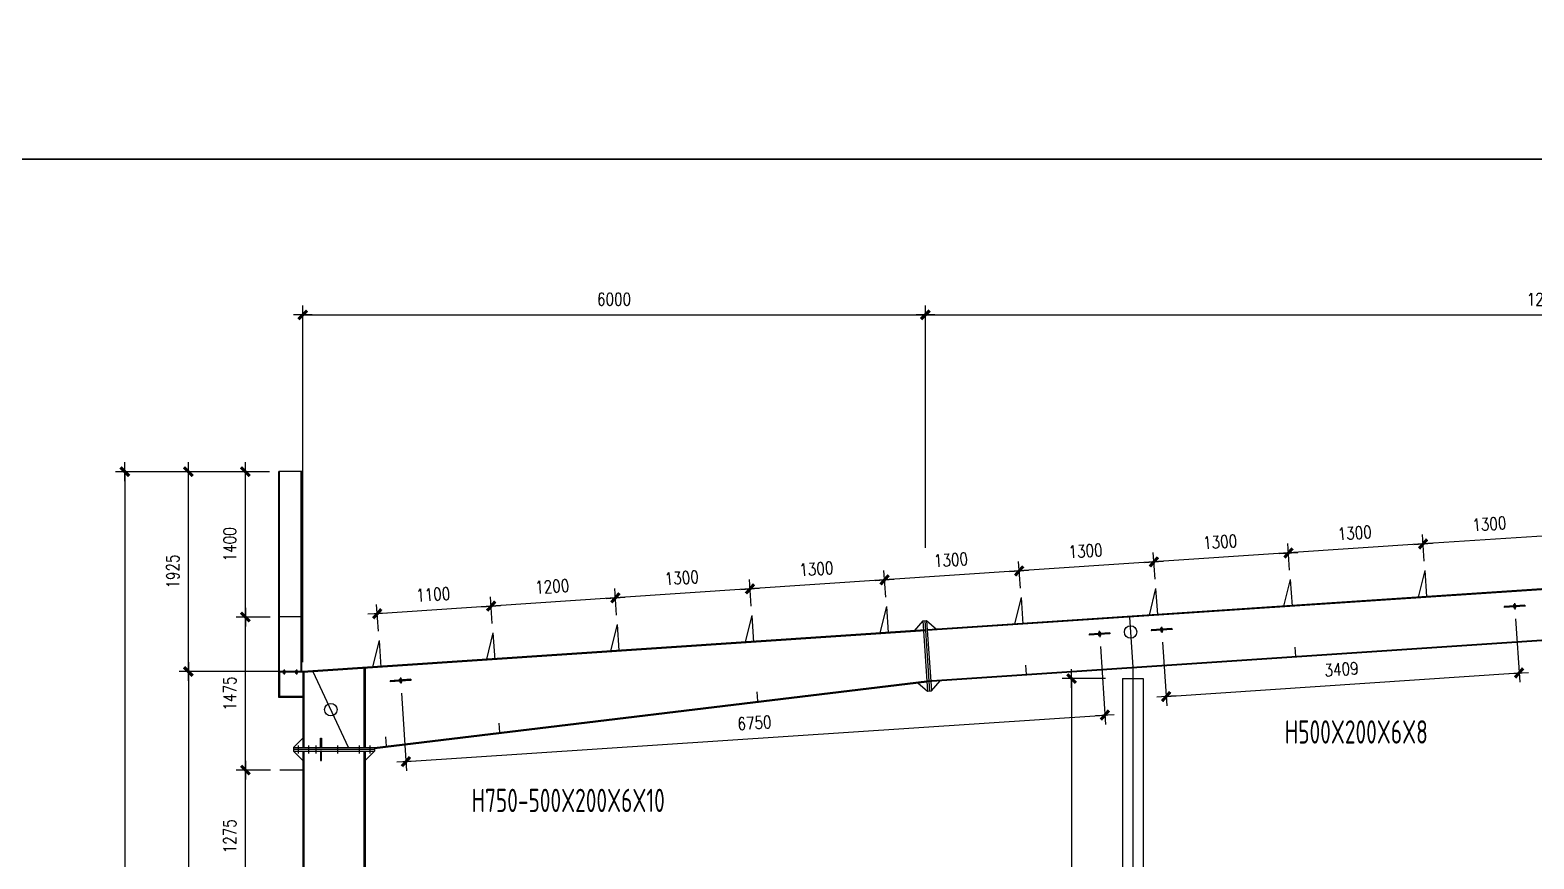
# Model space of a CAD drawing. Header units: millimetres. Extents: x 2451220 to 4527627, y -5186613 to -1639140.
# Drawn here: x 2483137 to 2497628, y -1682182 to -1674198 of the extents above; entities that cross this region are included whole.
import ezdxf

# ---------------------------------------------------------------- set-up
doc = ezdxf.new("R2010")
doc.units = ezdxf.units.MM
doc.header["$LTSCALE"] = 1000
doc.header["$PDMODE"] = 34
doc.styles.add('DIM_FONT', font='simplex.shx', dxfattribs={"width": 0.8, "bigfont": 'hztxt.shx'})
doc.styles.get("Standard").update_dxf_attribs({"font": 'txt', "bigfont": 'gbcbig.shx'})
doc.styles.add('TSSD_Label', font='Tssdeng.shx', dxfattribs={"width": 0.7, "bigfont": 'hztxt.shx'})
doc.dimstyles.get("Standard").update_dxf_attribs({"dimscale": 100, "dimtxt": 3.5, "dimasz": 1, "dimexe": 2.5, "dimexo": 3, "dimgap": 1.5, "dimtad": 1, "dimdec": 0, "dimzin": 0, "dimdsep": 46, "dimtxsty": 'Standard', "dimblk": 'ARCHTICK', "dimcen": 0.09, "dimadec": 0, "dimazin": 0, "dimtfac": 1, "dimtdec": 0, "dimtix": 1, "dimtmove": 2, "dimatfit": 3, "dimldrblk": 'ARCHTICK', "dimfxl": 1, "dimtolj": 1, "dimtzin": 0, "dimarcsym": 0})
doc.dimstyles.new('WGH(1)', dxfattribs={"dimscale": 1.2, "dimtxt": 100, "dimasz": 0.5, "dimexe": 75, "dimexo": 75, "dimgap": 75, "dimtad": 1, "dimdec": 0, "dimzin": 0, "dimdsep": 46, "dimtxsty": 'DIM_FONT', "dimblk1": '_DIMX', "dimblk2": '_DIMX', "dimsah": 1, "dimcen": 0.09, "dimclrd": 3, "dimclre": 3, "dimclrt": 7, "dimadec": 0, "dimazin": 0, "dimtfac": 1, "dimtdec": 0, "dimtix": 1, "dimtmove": 2, "dimatfit": 3, "dimldrblk": '_DIMX', "dimfxl": 1, "dimtolj": 1, "dimtzin": 0, "dimarcsym": 0})

# ---------------------------------------------------------------- blocks, each defined once
blk = doc.blocks.new('_DIMX')
blk.add_line((-150, 0), (150, 0))
at = {"const_width": 50}
blk.add_lwpolyline([(-70, -70), (70, 70)], dxfattribs=at)
blk = doc.blocks.new('*D1508')
at = {"color": 3, "lineweight": -2}
for p, q in [((2485584, -1680377), (2484572, -1680377)), ((2484662, -1680377), (2484662, -1690376)), ((2485674, -1690377), (2484572, -1690377))]:
    blk.add_line(p, q, dxfattribs=at)
at = {"layer": 'Defpoints', "color": 0}
for p in [(2485674, -1680377), (2484662, -1690377), (2485764, -1690377)]:
    blk.add_point(p, dxfattribs=at)
at = {"color": 3, "lineweight": -2, "xscale": 0.6, "yscale": 0.6, "zscale": 0.6}
for p, rotation in [((2484662, -1680377), 90), ((2484662, -1690377), 270)]:
    blk.add_blockref('_DIMX', p, dxfattribs=dict(at, rotation=rotation))
at = {"color": 7, "insert": (2484512, -1685377), "char_height": 120, "attachment_point": 5, "rotation": 90, "style": 'DIM_FONT'}
blk.add_mtext('\\A1;10000', dxfattribs=at)
blk = doc.blocks.new('*D275')
at = {"color": 3, "lineweight": -2}
for p, q in [((2485764, -1680287), (2485764, -1676851)), ((2485765, -1676941), (2491764, -1676941)), ((2491764, -1679187), (2491764, -1676851))]:
    blk.add_line(p, q, dxfattribs=at)
at = {"layer": 'Defpoints', "color": 0}
for p in [(2491764, -1676941), (2491764, -1679277), (2485764, -1680377)]:
    blk.add_point(p, dxfattribs=at)
at = {"color": 3, "lineweight": -2, "xscale": 0.6, "yscale": 0.6, "zscale": 0.6, "rotation": 180}
blk.add_blockref('_DIMX', (2485764, -1676941), dxfattribs=at)
at = {"color": 3, "lineweight": -2, "xscale": 0.6, "yscale": 0.6, "zscale": 0.6}
blk.add_blockref('_DIMX', (2491764, -1676941), dxfattribs=at)
at = {"color": 7, "insert": (2488764, -1676791), "char_height": 120, "attachment_point": 5, "style": 'DIM_FONT'}
blk.add_mtext('\\A1;6000', dxfattribs=at)
blk = doc.blocks.new('*D276')
at = {"color": 3, "lineweight": -2}
for p, q in [((2491764, -1679187), (2491764, -1676851)), ((2491765, -1676941), (2503764, -1676941)), ((2503764, -1678199), (2503764, -1676851))]:
    blk.add_line(p, q, dxfattribs=at)
at = {"layer": 'Defpoints', "color": 0}
for p in [(2503764, -1676941), (2503764, -1678289), (2491764, -1679277)]:
    blk.add_point(p, dxfattribs=at)
at = {"color": 3, "lineweight": -2, "xscale": 0.6, "yscale": 0.6, "zscale": 0.6, "rotation": 180}
blk.add_blockref('_DIMX', (2491764, -1676941), dxfattribs=at)
at = {"color": 3, "lineweight": -2, "xscale": 0.6, "yscale": 0.6, "zscale": 0.6}
blk.add_blockref('_DIMX', (2503764, -1676941), dxfattribs=at)
at = {"color": 7, "insert": (2497764, -1676791), "char_height": 120, "attachment_point": 5, "style": 'DIM_FONT'}
blk.add_mtext('\\A1;12000', dxfattribs=at)
blk = doc.blocks.new('*D1510')
at = {"color": 3, "lineweight": -2}
for p, q in [((2493499, -1680444), (2493083, -1680444)), ((2493173, -1680445), (2493173, -1690376)), ((2493674, -1690377), (2493083, -1690377))]:
    blk.add_line(p, q, dxfattribs=at)
at = {"layer": 'Defpoints', "color": 0}
for p in [(2493589, -1680444), (2493173, -1690377), (2493764, -1690377)]:
    blk.add_point(p, dxfattribs=at)
at = {"color": 3, "lineweight": -2, "xscale": 0.6, "yscale": 0.6, "zscale": 0.6}
for p, rotation in [((2493173, -1680444), 90), ((2493173, -1690377), 270)]:
    blk.add_blockref('_DIMX', p, dxfattribs=dict(at, rotation=rotation))
at = {"color": 7, "insert": (2493023, -1685410), "char_height": 120, "attachment_point": 5, "rotation": 90, "style": 'DIM_FONT'}
blk.add_mtext('\\A1;9932', dxfattribs=at)
blk = doc.blocks.new('*D1587')
at = {"color": 3, "lineweight": -2}
for p, q in [((2497868, -1679229), (2497851, -1678972)), ((2496571, -1679315), (2496554, -1679058)), ((2497856, -1679062), (2496560, -1679148))]:
    blk.add_line(p, q, dxfattribs=at)
at = {"layer": 'Defpoints', "color": 0}
for p in [(2496560, -1679148), (2496577, -1679405), (2497874, -1679319)]:
    blk.add_point(p, dxfattribs=at)
at = {"color": 3, "lineweight": -2, "xscale": 0.6, "yscale": 0.6, "zscale": 0.6}
for p, rotation in [((2496560, -1679148), 183.8140748236418), ((2497857, -1679062), 3.814074823641809)]:
    blk.add_blockref('_DIMX', p, dxfattribs=dict(at, rotation=rotation))
at = {"color": 7, "insert": (2497198, -1678955), "char_height": 120, "attachment_point": 5, "rotation": 3.8141, "style": 'DIM_FONT'}
blk.add_mtext('\\A1;1300', dxfattribs=at)
blk = doc.blocks.new('*D1588')
at = {"color": 3, "lineweight": -2}
for p, q in [((2496571, -1679315), (2496554, -1679058)), ((2495274, -1679402), (2495257, -1679145)), ((2496559, -1679148), (2495263, -1679235))]:
    blk.add_line(p, q, dxfattribs=at)
at = {"layer": 'Defpoints', "color": 0}
for p in [(2495263, -1679235), (2496577, -1679405), (2495280, -1679492)]:
    blk.add_point(p, dxfattribs=at)
at = {"color": 3, "lineweight": -2, "xscale": 0.6, "yscale": 0.6, "zscale": 0.6}
for p, rotation in [((2496560, -1679148), 3.814074823641809), ((2495263, -1679235), 183.8140748236418)]:
    blk.add_blockref('_DIMX', p, dxfattribs=dict(at, rotation=rotation))
at = {"color": 7, "insert": (2495901, -1679042), "char_height": 120, "attachment_point": 5, "rotation": 3.8141, "style": 'DIM_FONT'}
blk.add_mtext('\\A1;1300', dxfattribs=at)
blk = doc.blocks.new('*D1589')
at = {"color": 3, "lineweight": -2}
for p, q in [((2493977, -1679488), (2493960, -1679231)), ((2495262, -1679235), (2493966, -1679321)), ((2495274, -1679402), (2495257, -1679145))]:
    blk.add_line(p, q, dxfattribs=at)
at = {"layer": 'Defpoints', "color": 0}
for p in [(2493966, -1679321), (2495280, -1679492), (2493983, -1679578)]:
    blk.add_point(p, dxfattribs=at)
at = {"color": 3, "lineweight": -2, "xscale": 0.6, "yscale": 0.6, "zscale": 0.6}
for p, rotation in [((2493966, -1679321), 183.8140748236418), ((2495263, -1679235), 3.814074823641809)]:
    blk.add_blockref('_DIMX', p, dxfattribs=dict(at, rotation=rotation))
at = {"color": 7, "insert": (2494604, -1679128), "char_height": 120, "attachment_point": 5, "rotation": 3.8141, "style": 'DIM_FONT'}
blk.add_mtext('\\A1;1300', dxfattribs=at)
blk = doc.blocks.new('*D1590')
at = {"color": 3, "lineweight": -2}
for p, q in [((2493977, -1679488), (2493960, -1679231)), ((2492680, -1679575), (2492662, -1679318)), ((2493965, -1679321), (2492669, -1679408))]:
    blk.add_line(p, q, dxfattribs=at)
at = {"layer": 'Defpoints', "color": 0}
for p in [(2492668, -1679408), (2492686, -1679665), (2493983, -1679578)]:
    blk.add_point(p, dxfattribs=at)
at = {"color": 3, "lineweight": -2, "xscale": 0.6, "yscale": 0.6, "zscale": 0.6}
for p, rotation in [((2493966, -1679321), 3.814074823641809), ((2492668, -1679408), 183.8140748236418)]:
    blk.add_blockref('_DIMX', p, dxfattribs=dict(at, rotation=rotation))
at = {"color": 7, "insert": (2493307, -1679215), "char_height": 120, "attachment_point": 5, "rotation": 3.8141, "style": 'DIM_FONT'}
blk.add_mtext('\\A1;1300', dxfattribs=at)
blk = doc.blocks.new('*D1591')
at = {"color": 3, "lineweight": -2}
for p, q in [((2491382, -1679661), (2491365, -1679404)), ((2492668, -1679408), (2491372, -1679494)), ((2492680, -1679575), (2492662, -1679318))]:
    blk.add_line(p, q, dxfattribs=at)
at = {"layer": 'Defpoints', "color": 0}
for p in [(2491371, -1679494), (2492686, -1679665), (2491388, -1679751)]:
    blk.add_point(p, dxfattribs=at)
at = {"color": 3, "lineweight": -2, "xscale": 0.6, "yscale": 0.6, "zscale": 0.6}
for p, rotation in [((2492668, -1679408), 3.814074823641809), ((2491371, -1679494), 183.8140748236418)]:
    blk.add_blockref('_DIMX', p, dxfattribs=dict(at, rotation=rotation))
at = {"color": 7, "insert": (2492010, -1679301), "char_height": 120, "attachment_point": 5, "rotation": 3.8141, "style": 'DIM_FONT'}
blk.add_mtext('\\A1;1300', dxfattribs=at)
blk = doc.blocks.new('*D1592')
at = {"color": 3, "lineweight": -2}
for p, q in [((2491382, -1679661), (2491365, -1679404)), ((2490085, -1679748), (2490068, -1679491)), ((2491371, -1679494), (2490075, -1679580))]:
    blk.add_line(p, q, dxfattribs=at)
at = {"layer": 'Defpoints', "color": 0}
for p in [(2490074, -1679581), (2490091, -1679837), (2491388, -1679751)]:
    blk.add_point(p, dxfattribs=at)
at = {"color": 3, "lineweight": -2, "xscale": 0.6, "yscale": 0.6, "zscale": 0.6}
for p, rotation in [((2490074, -1679581), 183.8140748236418), ((2491371, -1679494), 3.814074823641809)]:
    blk.add_blockref('_DIMX', p, dxfattribs=dict(at, rotation=rotation))
at = {"color": 7, "insert": (2490713, -1679388), "char_height": 120, "attachment_point": 5, "rotation": 3.8141, "style": 'DIM_FONT'}
blk.add_mtext('\\A1;1300', dxfattribs=at)
blk = doc.blocks.new('*D1593')
at = {"color": 3, "lineweight": -2}
for p, q in [((2490085, -1679748), (2490068, -1679491)), ((2488788, -1679834), (2488771, -1679577)), ((2490074, -1679581), (2488778, -1679667))]:
    blk.add_line(p, q, dxfattribs=at)
at = {"layer": 'Defpoints', "color": 0}
for p in [(2488777, -1679667), (2490091, -1679837), (2488794, -1679924)]:
    blk.add_point(p, dxfattribs=at)
at = {"color": 3, "lineweight": -2, "xscale": 0.6, "yscale": 0.6, "zscale": 0.6}
for p, rotation in [((2490074, -1679581), 3.814074823641809), ((2488777, -1679667), 183.8140748236418)]:
    blk.add_blockref('_DIMX', p, dxfattribs=dict(at, rotation=rotation))
at = {"color": 7, "insert": (2489416, -1679474), "char_height": 120, "attachment_point": 5, "rotation": 3.8141, "style": 'DIM_FONT'}
blk.add_mtext('\\A1;1300', dxfattribs=at)
blk = doc.blocks.new('*D1594')
at = {"color": 3, "lineweight": -2}
for p, q in [((2487591, -1679914), (2487574, -1679657)), ((2488776, -1679667), (2487580, -1679747)), ((2488788, -1679834), (2488771, -1679577))]:
    blk.add_line(p, q, dxfattribs=at)
at = {"layer": 'Defpoints', "color": 0}
for p in [(2487580, -1679747), (2488794, -1679924), (2487597, -1680004)]:
    blk.add_point(p, dxfattribs=at)
at = {"color": 3, "lineweight": -2, "xscale": 0.6, "yscale": 0.6, "zscale": 0.6}
for p, rotation in [((2487580, -1679747), 183.8140748236418), ((2488777, -1679667), 3.814074823641809)]:
    blk.add_blockref('_DIMX', p, dxfattribs=dict(at, rotation=rotation))
at = {"color": 7, "insert": (2488168, -1679557), "char_height": 120, "attachment_point": 5, "rotation": 3.8141, "style": 'DIM_FONT'}
blk.add_mtext('\\A1;1200', dxfattribs=at)
blk = doc.blocks.new('*D1595')
at = {"color": 3, "lineweight": -2}
for p, q in [((2487591, -1679914), (2487574, -1679657)), ((2486493, -1679987), (2486476, -1679730)), ((2487579, -1679747), (2486483, -1679820))]:
    blk.add_line(p, q, dxfattribs=at)
at = {"layer": 'Defpoints', "color": 0}
for p in [(2486482, -1679820), (2486499, -1680077), (2487597, -1680004)]:
    blk.add_point(p, dxfattribs=at)
at = {"color": 3, "lineweight": -2, "xscale": 0.6, "yscale": 0.6, "zscale": 0.6}
for p, rotation in [((2487580, -1679747), 3.814074823641809), ((2486482, -1679820), 183.8140748236418)]:
    blk.add_blockref('_DIMX', p, dxfattribs=dict(at, rotation=rotation))
at = {"color": 7, "insert": (2487021, -1679634), "char_height": 120, "attachment_point": 5, "rotation": 3.8141, "style": 'DIM_FONT'}
blk.add_mtext('\\A1;1100', dxfattribs=at)
blk = doc.blocks.new('*D1596')
at = {"color": 3, "lineweight": -2}
for p, q in [((2485444, -1678452), (2485121, -1678452)), ((2485211, -1679851), (2485211, -1678452)), ((2485450, -1679852), (2485121, -1679852))]:
    blk.add_line(p, q, dxfattribs=at)
at = {"layer": 'Defpoints', "color": 0}
for p in [(2485211, -1678452), (2485534, -1678452), (2485540, -1679852)]:
    blk.add_point(p, dxfattribs=at)
at = {"color": 3, "lineweight": -2, "xscale": 0.6, "yscale": 0.6, "zscale": 0.6}
for p, rotation in [((2485211, -1678452), 90), ((2485211, -1679852), 270)]:
    blk.add_blockref('_DIMX', p, dxfattribs=dict(at, rotation=rotation))
at = {"color": 7, "insert": (2485061, -1679152), "char_height": 120, "attachment_point": 5, "rotation": 90, "style": 'DIM_FONT'}
blk.add_mtext('\\A1;1400', dxfattribs=at)
blk = doc.blocks.new('*D1601')
at = {"color": 3, "lineweight": -2}
for p, q in [((2485454, -1681327), (2485121, -1681327)), ((2485211, -1682601), (2485211, -1681327)), ((2485454, -1682602), (2485121, -1682602))]:
    blk.add_line(p, q, dxfattribs=at)
at = {"layer": 'Defpoints', "color": 0}
for p in [(2485211, -1681327), (2485544, -1681327), (2485544, -1682602)]:
    blk.add_point(p, dxfattribs=at)
at = {"color": 3, "lineweight": -2, "xscale": 0.6, "yscale": 0.6, "zscale": 0.6}
for p, rotation in [((2485211, -1681327), 90), ((2485211, -1682602), 270)]:
    blk.add_blockref('_DIMX', p, dxfattribs=dict(at, rotation=rotation))
at = {"color": 7, "insert": (2485061, -1681964), "char_height": 120, "attachment_point": 5, "rotation": 90, "style": 'DIM_FONT'}
blk.add_mtext('\\A1;1275', dxfattribs=at)
blk = doc.blocks.new('*D292')
at = {"color": 3, "lineweight": -2}
for p, q in [((2485450, -1679852), (2485121, -1679852)), ((2485211, -1681326), (2485211, -1679852)), ((2485364, -1681327), (2485121, -1681327))]:
    blk.add_line(p, q, dxfattribs=at)
at = {"layer": 'Defpoints', "color": 0}
for p in [(2485211, -1679852), (2485540, -1679852), (2485454, -1681327)]:
    blk.add_point(p, dxfattribs=at)
at = {"color": 3, "lineweight": -2, "xscale": 0.6, "yscale": 0.6, "zscale": 0.6}
for p, rotation in [((2485211, -1679852), 90), ((2485211, -1681327), 270)]:
    blk.add_blockref('_DIMX', p, dxfattribs=dict(at, rotation=rotation))
at = {"color": 7, "insert": (2485061, -1680589), "char_height": 120, "attachment_point": 5, "rotation": 90, "style": 'DIM_FONT'}
blk.add_mtext('\\A1;1475', dxfattribs=at)
blk = doc.blocks.new('*D293')
at = {"color": 3, "lineweight": -2}
for p, q in [((2485193, -1678452), (2484572, -1678452)), ((2484662, -1680376), (2484662, -1678452)), ((2485121, -1680377), (2484572, -1680377))]:
    blk.add_line(p, q, dxfattribs=at)
at = {"layer": 'Defpoints', "color": 0}
for p in [(2484662, -1678452), (2485283, -1678452), (2485211, -1680377)]:
    blk.add_point(p, dxfattribs=at)
at = {"color": 3, "lineweight": -2, "xscale": 0.6, "yscale": 0.6, "zscale": 0.6}
for p, rotation in [((2484662, -1678452), 90), ((2484662, -1680377), 270)]:
    blk.add_blockref('_DIMX', p, dxfattribs=dict(at, rotation=rotation))
at = {"color": 7, "insert": (2484512, -1679414), "char_height": 120, "attachment_point": 5, "rotation": 90, "style": 'DIM_FONT'}
blk.add_mtext('\\A1;1925', dxfattribs=at)
blk = doc.blocks.new('*D294')
at = {"color": 3, "lineweight": -2}
for p, q in [((2484792, -1678452), (2483960, -1678452)), ((2484050, -1678452), (2484050, -1690376)), ((2484792, -1690377), (2483960, -1690377))]:
    blk.add_line(p, q, dxfattribs=at)
at = {"layer": 'Defpoints', "color": 0}
for p in [(2484882, -1678452), (2484050, -1690377), (2484882, -1690377)]:
    blk.add_point(p, dxfattribs=at)
at = {"color": 3, "lineweight": -2, "xscale": 0.6, "yscale": 0.6, "zscale": 0.6}
for p, rotation in [((2484050, -1678452), 90), ((2484050, -1690377), 270)]:
    blk.add_blockref('_DIMX', p, dxfattribs=dict(at, rotation=rotation))
at = {"color": 7, "insert": (2483900, -1684414), "char_height": 120, "attachment_point": 5, "rotation": 90, "style": 'DIM_FONT'}
blk.add_mtext('\\A1;11925', dxfattribs=at)
blk = doc.blocks.new('*D1614')
at = {"color": 3, "lineweight": -2}
for p, q in [((2497450, -1679868), (2497491, -1680481)), ((2494049, -1680095), (2494090, -1680707)), ((2494084, -1680618), (2497484, -1680391))]:
    blk.add_line(p, q, dxfattribs=at)
at = {"layer": 'Defpoints', "color": 0}
for p in [(2497444, -1679778), (2494043, -1680005), (2497485, -1680391)]:
    blk.add_point(p, dxfattribs=at)
at = {"color": 3, "lineweight": -2, "xscale": 0.6, "yscale": 0.6, "zscale": 0.6}
for p, rotation in [((2497485, -1680391), 3.814074834275772), ((2494084, -1680618), 183.8140748342758)]:
    blk.add_blockref('_DIMX', p, dxfattribs=dict(at, rotation=rotation))
at = {"color": 7, "insert": (2495774, -1680355), "char_height": 120, "attachment_point": 5, "rotation": 3.8141, "style": 'DIM_FONT'}
blk.add_mtext('\\A1;3409', dxfattribs=at)
blk = doc.blocks.new('*D1617')
at = {"color": 3, "lineweight": -2}
for p, q in [((2493450, -1680135), (2493500, -1680886)), ((2486715, -1680584), (2486765, -1681335)), ((2486760, -1681245), (2493494, -1680796))]:
    blk.add_line(p, q, dxfattribs=at)
at = {"layer": 'Defpoints', "color": 0}
for p in [(2493444, -1680045), (2486709, -1680494), (2493494, -1680796)]:
    blk.add_point(p, dxfattribs=at)
at = {"color": 3, "lineweight": -2, "xscale": 0.6, "yscale": 0.6, "zscale": 0.6}
for p, rotation in [((2493494, -1680796), 3.814074834316648), ((2486759, -1681245), 183.8140748343166)]:
    blk.add_blockref('_DIMX', p, dxfattribs=dict(at, rotation=rotation))
at = {"color": 7, "insert": (2490117, -1680871), "char_height": 120, "attachment_point": 5, "rotation": 3.8141, "style": 'DIM_FONT'}
blk.add_mtext('\\A1;6750', dxfattribs=at)

msp = doc.modelspace()

# ---------------------------------------------------------------- linework, layer by layer
for p, q in [((2485754.3, -1678451.5), (2485534.3, -1678451.5)), ((2485534.3, -1680376.5), (2485534.3, -1678451.5)), ((2485540.3, -1680376.5), (2485540.3, -1678451.5)), ((2485748.3, -1680376.5), (2485748.3, -1678451.5)), ((2485754.3, -1680376.5), (2485754.3, -1678451.5)), ((2503764.3, -1679176.5), (2491782.3, -1679975.3)), ((2503764.8, -1679184.5), (2491782.8, -1679983.3)), ((2496576.9, -1679405.1), (2496513.7, -1679659.9)), ((2496576.9, -1679405.1), (2496593.5, -1679654.6)), ((2495279.8, -1679491.6), (2495216.6, -1679746.4)), ((2495279.8, -1679491.6), (2495297, -1679749)), ((2503815, -1679666.2), (2491779.1, -1680468.6)), ((2503815.5, -1679674.2), (2491779.6, -1680476.6)), ((2492685.6, -1679664.5), (2492622.4, -1679919.3)), ((2492685.6, -1679664.5), (2492702.7, -1679922)), ((2493982.7, -1679578.1), (2493919.5, -1679832.8)), ((2493982.7, -1679578.1), (2493999.3, -1679827.5)), ((2485748.3, -1679851.5), (2485540.3, -1679851.5)), ((2490091.3, -1679837.5), (2490028.1, -1680092.3)), ((2490091.3, -1679837.5), (2490108.6, -1680096.9)), ((2491388.4, -1679751), (2491325.2, -1680005.8)), ((2491388.4, -1679751), (2491405.1, -1680000.5)), ((2493732.1, -1679853.3), (2493764.3, -1680336.3)), ((2497342.1, -1679750), (2497342.8, -1679760)), ((2497440.2, -1679718.4), (2497444.2, -1679778.2)), ((2491764.3, -1679976.5), (2485764.3, -1680376.5)), ((2491765, -1679986.5), (2485765, -1680386.5)), ((2488794.2, -1679924), (2488731, -1680178.7)), ((2488794.2, -1679924), (2488810.8, -1680173.4)), ((2491740.4, -1679887.9), (2491656.6, -1679983.7)), ((2491740.4, -1679887.9), (2491776.3, -1679885.5)), ((2491740.4, -1679887.9), (2491785.6, -1680566.4)), ((2491746.4, -1679977.7), (2491764.3, -1679976.5)), ((2491758.3, -1679886.7), (2491803.6, -1680565.2)), ((2491776.3, -1679885.5), (2491821.5, -1680564)), ((2491776.3, -1679885.5), (2491872.1, -1679969.3)), ((2493440.2, -1679985), (2493444.2, -1680044.9)), ((2493940.8, -1679976.7), (2493941.5, -1679986.7)), ((2494038.9, -1679945.1), (2494042.9, -1680005)), ((2486499.3, -1680077), (2486436.1, -1680331.7)), ((2486499.3, -1680077), (2486516.6, -1680336.4)), ((2487596.9, -1680003.8), (2487533.7, -1680258.6)), ((2487596.9, -1680003.8), (2487614.1, -1680263.2)), ((2493342.1, -1680016.6), (2493342.8, -1680026.6)), ((2495323.2, -1680142.1), (2495329.2, -1680231.9)), ((2485764.3, -1680376.5), (2485534.3, -1680376.5)), ((2485534.3, -1680626.5), (2485534.3, -1680376.5)), ((2485764.3, -1680384.5), (2485534.3, -1680384.5)), ((2485542.3, -1680618.5), (2485542.3, -1680384.5)), ((2485584.3, -1680357.5), (2485584.3, -1680406)), ((2485704.3, -1680357.5), (2485704.3, -1680406)), ((2485764.3, -1680376.5), (2485764.3, -1681108.5)), ((2485774.3, -1680376.5), (2485774.3, -1681108.5)), ((2486204.3, -1681108.5), (2485864.3, -1680379.9)), ((2486354.3, -1680346.5), (2486354.3, -1681108.5)), ((2486364.3, -1680346.5), (2486364.3, -1681108.5)), ((2486705.2, -1680434), (2486709.2, -1680493.9)), ((2486705.2, -1680434), (2486709.2, -1680493.9)), ((2492728.9, -1680315.1), (2492734.9, -1680404.9)), ((2493764.3, -1680336.3), (2493764.3, -1690376.5)), ((2486454.3, -1681108.5), (2491778.4, -1680466.7)), ((2486454.3, -1681118.5), (2491779.6, -1680476.6)), ((2486607.1, -1680465.6), (2486607.7, -1680475.6)), ((2490140.4, -1680573.5), (2490146.4, -1680663.4)), ((2491690.1, -1680487.4), (2491785.6, -1680566.4)), ((2491785.6, -1680566.4), (2491821.5, -1680564)), ((2491821.5, -1680564), (2491905.3, -1680468.2)), ((2493664.3, -1680444.3), (2493664.3, -1690376.5)), ((2493664.3, -1680444.3), (2493864.3, -1680444.3)), ((2493864.3, -1680444.3), (2493864.3, -1690376.5)), ((2485764.3, -1680618.5), (2485534.3, -1680618.5)), ((2485764.3, -1680626.5), (2485534.3, -1680626.5)), ((2486561.2, -1681005), (2486567.2, -1681094.9)), ((2487654.8, -1680873.1), (2487660.8, -1680963.1)), ((2485674.3, -1681108.5), (2485764.3, -1681018.5)), ((2485674.3, -1681144.5), (2485764.3, -1681234.5)), ((2485764.3, -1681144.5), (2485764.3, -1690376.5)), ((2485774.3, -1681144.5), (2485774.3, -1690376.5)), ((2485934.3, -1681108.5), (2485934.3, -1681018.5)), ((2485934.3, -1681018.5), (2485944.3, -1681018.5)), ((2485944.3, -1681108.5), (2485944.3, -1681018.5)), ((2486354.3, -1681144.5), (2486354.3, -1690376.5)), ((2486364.3, -1681144.5), (2486364.3, -1690376.5)), ((2486454.3, -1681144.5), (2486364.3, -1681234.5)), ((2485764.3, -1681326.5), (2485544.3, -1681326.5))]:
    msp.add_line(p, q)
at = {"color": 2}
for p, q in [((2497541.7, -1679736.7), (2497342.1, -1679750)), ((2497542, -1679741.7), (2497342.4, -1679755)), ((2497542.3, -1679746.7), (2497342.8, -1679760)), ((2497541.7, -1679736.7), (2497542.3, -1679746.7)), ((2493541.7, -1680003.3), (2493342.1, -1680016.6)), ((2493541.7, -1680003.3), (2493542.3, -1680013.3)), ((2494140.3, -1679963.4), (2493940.8, -1679976.7)), ((2494140.7, -1679968.4), (2493941.1, -1679981.7)), ((2494141, -1679973.4), (2493941.5, -1679986.7)), ((2494140.3, -1679963.4), (2494141, -1679973.4)), ((2493542, -1680008.3), (2493342.4, -1680021.6)), ((2493542.3, -1680013.3), (2493342.8, -1680026.6)), ((2486806.6, -1680452.3), (2486607.1, -1680465.6)), ((2486807, -1680457.3), (2486607.4, -1680470.6)), ((2486807.3, -1680462.3), (2486607.7, -1680475.6)), ((2486806.6, -1680452.3), (2486807.3, -1680462.3)), ((2485674.3, -1681108.5), (2485674.3, -1681144.5)), ((2485674.3, -1681108.5), (2486454.3, -1681108.5)), ((2485674.3, -1681126.5), (2486454.3, -1681126.5)), ((2485674.3, -1681144.5), (2486454.3, -1681144.5)), ((2485719.3, -1681089.2), (2485719.3, -1681165.4)), ((2485819.3, -1681089.2), (2485819.3, -1681165.4)), ((2485889.3, -1681089.2), (2485889.3, -1681165.4)), ((2486099.3, -1681089.2), (2486099.3, -1681165.4)), ((2486309.3, -1681089.2), (2486309.3, -1681165.4)), ((2486409.3, -1681089.2), (2486409.3, -1681165.4)), ((2486454.3, -1681108.5), (2486454.3, -1681144.5))]:
    msp.add_line(p, q, dxfattribs=at)
for points in [[(2482202.1, -1657697.8), (2537948.3, -1657697.8), (2537948.3, -1675441.9), (2482202.1, -1675441.9)], [(2482202.1, -1675441.9), (2537951.1, -1675441.9), (2537951.1, -1695634.7), (2482202.1, -1695634.7)], [(2485578.8, -1680366.2), (2485590.3, -1680366.2), (2485590.3, -1680396.6), (2485578.8, -1680396.6)], [(2485698.8, -1680366.2), (2485710.3, -1680366.2), (2485710.3, -1680396.6), (2485698.8, -1680396.6)], [(2485934.3, -1681018.5), (2485944.3, -1681018.5), (2485944.3, -1681108.5), (2485934.3, -1681108.5)], [(2485934.3, -1681234.5), (2485944.3, -1681234.5), (2485944.3, -1681144.5), (2485934.3, -1681144.5)]]:
    msp.add_lwpolyline(points, close=True)
for points in [[(2497431.3, -1679734), (2497433.2, -1679763.9), (2497453.2, -1679762.6), (2497451.2, -1679732.7), (2497431.3, -1679734)], [(2493431.3, -1680000.7), (2493433.2, -1680030.6), (2493453.2, -1680029.3), (2493451.2, -1679999.3), (2493431.3, -1680000.7)], [(2494029.9, -1679960.8), (2494031.9, -1679990.7), (2494051.9, -1679989.4), (2494049.9, -1679959.4), (2494029.9, -1679960.8)], [(2486696.2, -1680449.7), (2486698.2, -1680479.6), (2486718.2, -1680478.3), (2486716.2, -1680448.4), (2486696.2, -1680449.7)]]:
    msp.add_lwpolyline(points, dxfattribs=at)
for centre in [(2493741.4, -1679996), (2486034.3, -1680744.2)]:
    msp.add_circle(centre, 60)

# ---------------------------------------------------------------- texts
at = {"color": 0, "style": 'TSSD_Label', "width": 0.7}
for s, p in [('H500X200X6X8', (2495227.4, -1681071.2)), ('H750-500X200X6X10', (2487391.3, -1681730.7))]:
    msp.add_text(s, height=224.347, dxfattribs=at).set_placement(p)

# ---------------------------------------------------------------- dimensions: what is measured, and where the dimension line sits
for base, p1, p2, picture, middle in [((2491764.3, -1676940.9), (2485764.3, -1680376.5), (2491764.3, -1679276.6), '*D275', (2488764.3, -1676790.9)), ((2503764.3, -1676940.9), (2491764.3, -1679276.6), (2503764.3, -1678288.6), '*D276', (2497764.3, -1676790.9))]:
    dim = msp.add_linear_dim(base=base, p1=p1, p2=p2, dimstyle='WGH(1)')
    dim.commit()
    dim.dimension.update_dxf_attribs({"geometry": picture, "text_midpoint": middle})
for base, p1, p2, angle, picture, middle in [((2484050, -1690376.5), (2484882.3, -1678451.5), (2484882.3, -1690376.5), 90, '*D294', (2483900, -1684414)), ((2484661.8, -1678451.5), (2485211.3, -1680376.5), (2485282.8, -1678451.5), 90, '*D293', (2484511.8, -1679414)), ((2485211.3, -1678451.5), (2485540.3, -1679851.5), (2485534.3, -1678451.5), 90, '*D1596', (2485061.3, -1679151.5)), ((2495262.7, -1679234.6), (2496576.9, -1679405.1), (2495279.8, -1679491.6), 3.81407, '*D1588', (2495901.2, -1679041.7)), ((2496559.8, -1679148.1), (2497874, -1679318.6), (2496576.9, -1679405.1), 3.81407, '*D1587', (2497198.4, -1678955.2)), ((2492668.4, -1679407.6), (2493982.7, -1679578.1), (2492685.6, -1679664.5), 3.81407, '*D1590', (2493307, -1679214.7)), ((2493965.5, -1679321.1), (2495279.8, -1679491.6), (2493982.7, -1679578.1), 3.81407, '*D1589', (2494604.1, -1679128.2)), ((2491371.3, -1679494), (2492685.6, -1679664.5), (2491388.4, -1679751), 3.81407, '*D1591', (2492009.9, -1679301.1)), ((2488777.1, -1679667), (2490091.3, -1679837.5), (2488794.2, -1679924), 3.81407, '*D1593', (2489415.6, -1679474.1)), ((2490074.2, -1679580.5), (2491388.4, -1679751), (2490091.3, -1679837.5), 3.81407, '*D1592', (2490712.8, -1679387.6)), ((2486482.2, -1679820), (2487596.9, -1680003.8), (2486499.3, -1680077), 3.81407, '*D1595', (2487021, -1679633.7)), ((2487579.7, -1679746.8), (2488794.2, -1679924), (2487596.9, -1680003.8), 3.81407, '*D1594', (2488168.4, -1679557.2)), ((2485211.3, -1679851.5), (2485454.3, -1681326.5), (2485540.3, -1679851.5), 90, '*D292', (2485061.3, -1680589)), ((2485211.3, -1681326.5), (2485544.3, -1682601.5), (2485544.3, -1681326.5), 90, '*D1601', (2485061.3, -1681964))]:
    dim = msp.add_linear_dim(base=base, p1=p1, p2=p2, angle=angle, dimstyle='Standard', override={"dimscale": 1.2, "dimtxt": 100, "dimasz": 0.5, "dimexe": 75, "dimexo": 75, "dimgap": 75, "dimtxsty": 'DIM_FONT', "dimblk1": '_DIMX', "dimblk2": '_DIMX', "dimsah": 1, "dimclrd": 3, "dimclre": 3, "dimclrt": 7, "dimldrblk": '_DIMX'})
    dim.commit()
    dim.dimension.update_dxf_attribs({"geometry": picture, "text_midpoint": middle})
for p1, p2, distance, picture, middle in [((2494042.9, -1680005), (2497444.2, -1679778.2), -614, '*D1614', (2495774.4, -1680354.6)), ((2486709.2, -1680493.9), (2493444.2, -1680044.9), -752.8, '*D1617', (2490116.8, -1680870.9))]:
    dim = msp.add_aligned_dim(p1=p1, p2=p2, distance=distance, dimstyle='Standard', override={"dimscale": 1.2, "dimtxt": 100, "dimasz": 0.5, "dimexe": 75, "dimexo": 75, "dimgap": 75, "dimtxsty": 'DIM_FONT', "dimblk1": '_DIMX', "dimblk2": '_DIMX', "dimsah": 1, "dimclrd": 3, "dimclre": 3, "dimclrt": 7, "dimldrblk": '_DIMX'})
    dim.commit()
    dim.dimension.update_dxf_attribs({"geometry": picture, "text_midpoint": middle})
for base, p1, p2, picture, middle in [((2484661.8, -1690376.5), (2485674.3, -1680376.5), (2485764.3, -1690376.5), '*D1508', (2484511.8, -1685376.5)), ((2493172.5, -1690376.5), (2493589.3, -1680444.3), (2493764.3, -1690376.5), '*D1510', (2493022.5, -1685410.4))]:
    dim = msp.add_linear_dim(base=base, p1=p1, p2=p2, angle=90, dimstyle='WGH(1)')
    dim.commit()
    dim.dimension.update_dxf_attribs({"geometry": picture, "text_midpoint": middle})

doc.saveas('drawing.dxf')
